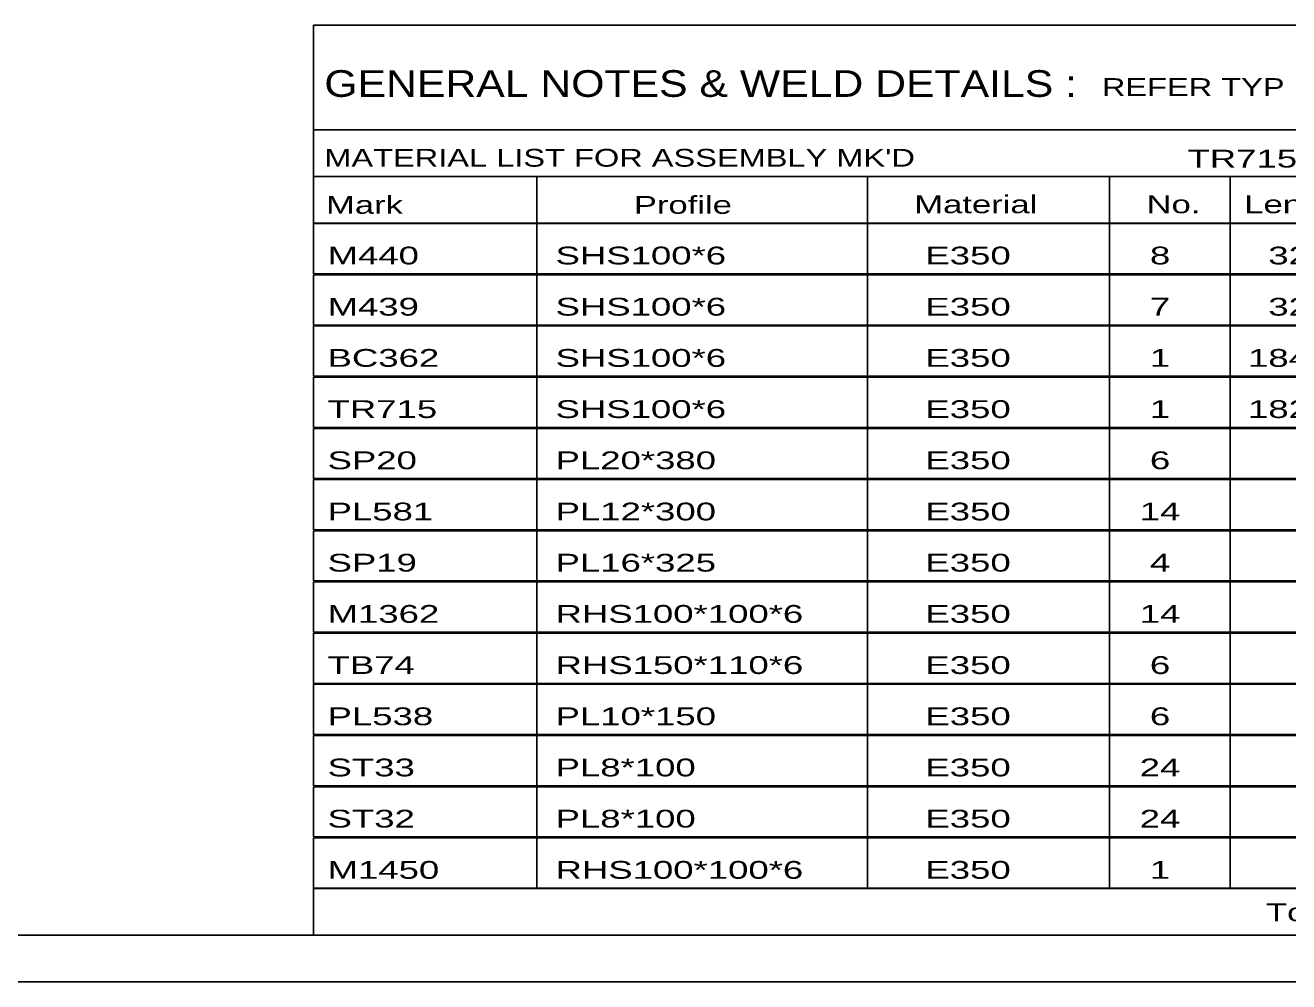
# Model space of a CAD drawing. Header units: millimetres. Extents: x 0 to 841, y 0 to 594.
# Drawn here: x 485 to 620.8, y 0 to 102.8 of the extents above; entities that cross this region are included whole.
import ezdxf

# ---------------------------------------------------------------- set-up
doc = ezdxf.new("R2010")
doc.units = ezdxf.units.MM
doc.styles.add('Arial Narrow', font='ARIALN.TTF', dxfattribs={"height": 0.2})

# ---------------------------------------------------------------- blocks, each defined once
blk = doc.blocks.new('Unknown-122573297-1135')
at = {"color": 5, "linetype": 'Continuous'}
for p, q in [((5, 5), (836, 5)), ((0, 0), (841, 0))]:
    blk.add_line(p, q, dxfattribs=at)
blk = doc.blocks.new('Unknown-122573297-14516')
at = {"color": 7, "linetype": 'Continuous'}
for p, q in [((516, 102.75), (676, 102.75)), ((516, 91.5), (516, 102.75)), ((516, 91.5), (676, 91.5)), ((516, 91.5), (516, 86.5)), ((516, 86.5), (676, 86.5)), ((516, 86.5), (516, 81.5)), ((540, 86.5), (540, 81.5)), ((575.5, 86.5), (575.5, 81.5)), ((601.5, 86.5), (601.5, 81.5)), ((614.5, 86.5), (614.5, 81.5)), ((516, 81.5), (676, 81.5)), ((540, 81.5), (540, 76)), ((575.5, 81.5), (575.5, 76)), ((601.5, 81.5), (601.5, 76)), ((614.5, 81.5), (614.5, 76)), ((516, 81.45), (516, 76.05)), ((516, 81.45), (676, 81.45)), ((516, 76.05), (676, 76.05)), ((516, 75.95), (516, 70.55)), ((516, 75.95), (676, 75.95)), ((540, 76), (540, 70.5)), ((575.5, 76), (575.5, 70.5)), ((601.5, 76), (601.5, 70.5)), ((614.5, 76), (614.5, 70.5)), ((516, 70.55), (676, 70.55)), ((516, 70.45), (516, 65.05)), ((516, 70.45), (676, 70.45)), ((540, 70.5), (540, 65)), ((575.5, 70.5), (575.5, 65)), ((601.5, 70.5), (601.5, 65)), ((614.5, 70.5), (614.5, 65)), ((516, 65.05), (676, 65.05)), ((516, 64.95), (516, 59.55)), ((516, 64.95), (676, 64.95)), ((540, 65), (540, 59.5)), ((575.5, 65), (575.5, 59.5)), ((601.5, 65), (601.5, 59.5)), ((614.5, 65), (614.5, 59.5)), ((516, 59.55), (676, 59.55)), ((516, 59.45), (516, 54.05)), ((516, 59.45), (676, 59.45)), ((540, 59.5), (540, 54)), ((575.5, 59.5), (575.5, 54)), ((601.5, 59.5), (601.5, 54)), ((614.5, 59.5), (614.5, 54)), ((516, 54.05), (676, 54.05)), ((516, 53.95), (516, 48.55)), ((516, 53.95), (676, 53.95)), ((540, 54), (540, 48.5)), ((575.5, 54), (575.5, 48.5)), ((601.5, 54), (601.5, 48.5)), ((614.5, 54), (614.5, 48.5)), ((516, 48.55), (676, 48.55)), ((516, 48.45), (516, 43.05)), ((516, 48.45), (676, 48.45)), ((540, 48.5), (540, 43)), ((575.5, 48.5), (575.5, 43)), ((601.5, 48.5), (601.5, 43)), ((614.5, 48.5), (614.5, 43)), ((516, 43.05), (676, 43.05)), ((516, 42.95), (516, 37.55)), ((516, 42.95), (676, 42.95)), ((540, 43), (540, 37.5)), ((575.5, 43), (575.5, 37.5)), ((601.5, 43), (601.5, 37.5)), ((614.5, 43), (614.5, 37.5)), ((516, 37.55), (676, 37.55)), ((516, 37.45), (516, 32.05)), ((516, 37.45), (676, 37.45)), ((540, 37.5), (540, 32)), ((575.5, 37.5), (575.5, 32)), ((601.5, 37.5), (601.5, 32)), ((614.5, 37.5), (614.5, 32)), ((516, 32.05), (676, 32.05)), ((516, 31.95), (516, 26.55)), ((516, 31.95), (676, 31.95)), ((540, 32), (540, 26.5)), ((575.5, 32), (575.5, 26.5)), ((601.5, 32), (601.5, 26.5)), ((614.5, 32), (614.5, 26.5)), ((516, 26.55), (676, 26.55)), ((516, 26.45), (516, 21.05)), ((516, 26.45), (676, 26.45)), ((540, 26.5), (540, 21)), ((575.5, 26.5), (575.5, 21)), ((601.5, 26.5), (601.5, 21)), ((614.5, 26.5), (614.5, 21)), ((516, 21.05), (676, 21.05)), ((516, 20.95), (516, 15.55)), ((516, 20.95), (676, 20.95)), ((540, 21), (540, 15.5)), ((575.5, 21), (575.5, 15.5)), ((601.5, 21), (601.5, 15.5)), ((614.5, 21), (614.5, 15.5)), ((516, 15.55), (676, 15.55)), ((516, 15.45), (516, 10.05)), ((516, 15.45), (676, 15.45)), ((540, 15.5), (540, 10)), ((575.5, 15.5), (575.5, 10)), ((601.5, 15.5), (601.5, 10)), ((614.5, 15.5), (614.5, 10)), ((516, 10.05), (676, 10.05)), ((516, 10), (676, 10)), ((516, 10), (516, 5)), ((516, 5), (676, 5))]:
    blk.add_line(p, q, dxfattribs=at)
at = {"color": 7, "style": 'Arial Narrow'}
for s, height, width, p in [('GENERAL NOTES & WELD DETAILS :', 2.8633, 1.4, (517.15, 95.06)), ('REFER TYP DRAWING TYP-01', 1.9089, 1.6, (600.7, 95.16)), ("MATERIAL LIST FOR ASSEMBLY MK'D", 1.9089, 1.6, (517.15, 87.56)), ('TR715', 1.909, 1.794707, (609.9, 87.47)), ('Mark', 1.909, 1.7, (517.34, 82.5)), ('Profile', 1.909, 1.7, (550.41, 82.5)), ('Material', 1.909, 1.7, (580.54, 82.56)), ('No.', 1.909, 1.7, (605.5, 82.56)), ('Length', 1.909, 1.7, (616, 82.56))]:
    blk.add_text(s, height=height, dxfattribs=dict(at, width=width)).set_placement(p)
at = {"color": 7, "linetype": 'Continuous', "style": 'Arial Narrow'}
for s, height, width, p in [('M440', 1.909, 1.794707, (517.5, 77.06)), ('SHS100*6', 1.909, 1.794707, (542, 77.06)), ('E350', 1.909, 1.794707, (581.74, 77.06)), ('8', 1.91, 1.794707, (605.86, 77.06)), ('3281', 1.909, 1.794707, (618.58, 77.06)), ('M439', 1.909, 1.794707, (517.5, 71.56)), ('SHS100*6', 1.909, 1.794707, (542, 71.56)), ('E350', 1.909, 1.794707, (581.74, 71.56)), ('7', 1.91, 1.794707, (605.86, 71.56)), ('3214', 1.909, 1.794707, (618.58, 71.56)), ('BC362', 1.909, 1.794707, (517.5, 66.06)), ('SHS100*6', 1.909, 1.794707, (542, 66.06)), ('E350', 1.909, 1.794707, (581.74, 66.06)), ('1', 1.91, 1.794707, (605.86, 66.06)), ('18407', 1.909, 1.794707, (616.4, 66.06)), ('TR715', 1.909, 1.794707, (517.5, 60.56)), ('SHS100*6', 1.909, 1.794707, (542, 60.56)), ('E350', 1.909, 1.794707, (581.74, 60.56)), ('1', 1.91, 1.794707, (605.86, 60.56)), ('18287', 1.909, 1.794707, (616.4, 60.56)), ('SP20', 1.909, 1.794707, (517.5, 55.06)), ('PL20*380', 1.909, 1.794707, (542, 55.06)), ('E350', 1.909, 1.794707, (581.74, 55.06)), ('6', 1.91, 1.794707, (605.86, 55.06)), ('PL581', 1.909, 1.794707, (517.5, 49.56)), ('PL12*300', 1.909, 1.794707, (542, 49.56)), ('E350', 1.909, 1.794707, (581.74, 49.56)), ('14', 1.909, 1.794707, (604.76, 49.56)), ('SP19', 1.909, 1.794707, (517.5, 44.06)), ('PL16*325', 1.909, 1.794707, (542, 44.06)), ('E350', 1.909, 1.794707, (581.74, 44.06)), ('4', 1.91, 1.794707, (605.86, 44.06)), ('M1362', 1.909, 1.794707, (517.5, 38.56)), ('RHS100*100*6', 1.9089, 1.794707, (542, 38.56)), ('E350', 1.909, 1.794707, (581.74, 38.56)), ('14', 1.909, 1.794707, (604.76, 38.56)), ('TB74', 1.909, 1.794707, (517.5, 33.06)), ('RHS150*110*6', 1.9089, 1.794707, (542, 33.06)), ('E350', 1.909, 1.794707, (581.74, 33.06)), ('6', 1.91, 1.794707, (605.86, 33.06)), ('PL538', 1.909, 1.794707, (517.5, 27.56)), ('PL10*150', 1.909, 1.794707, (542, 27.56)), ('E350', 1.909, 1.794707, (581.74, 27.56)), ('6', 1.91, 1.794707, (605.86, 27.56)), ('ST33', 1.909, 1.794707, (517.5, 22.06)), ('PL8*100', 1.909, 1.794707, (542, 22.06)), ('E350', 1.909, 1.794707, (581.74, 22.06)), ('24', 1.909, 1.794707, (604.76, 22.06)), ('ST32', 1.909, 1.794707, (517.5, 16.56)), ('PL8*100', 1.909, 1.794707, (542, 16.56)), ('E350', 1.909, 1.794707, (581.74, 16.56)), ('24', 1.909, 1.794707, (604.76, 16.56)), ('M1450', 1.909, 1.794707, (517.5, 11.06)), ('RHS100*100*6', 1.9089, 1.794707, (542, 11.06)), ('E350', 1.909, 1.794707, (581.74, 11.06)), ('1', 1.91, 1.794707, (605.86, 11.06)), ('Total', 1.909, 1.7, (618.33, 6.5))]:
    blk.add_text(s, height=height, dxfattribs=dict(at, width=width)).set_placement(p)

msp = doc.modelspace()

# ---------------------------------------------------------------- block references
for name in ['Unknown-122573297-1135', 'Unknown-122573297-14516']:
    msp.add_blockref(name, (0, 0))

doc.saveas('drawing.dxf')
